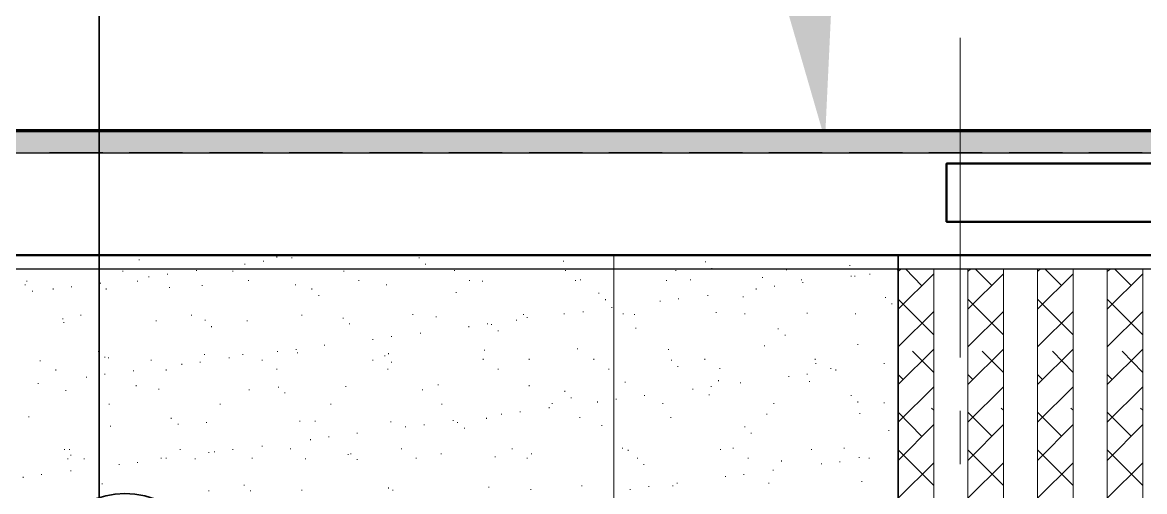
# Model space of a CAD drawing. Header units: inches. Extents: x 5 to 516, y -193 to 129.
# Drawn here: x 72.11 to 77.37, y -81.08 to -78.88 of the extents above; entities that cross this region are included whole.
import ezdxf

# ---------------------------------------------------------------- set-up
doc = ezdxf.new("R2010")
doc.units = ezdxf.units.IN
doc.header["$MEASUREMENT"] = 0
for name, color, linetype in [('Highlight', 210, 'Continuous'), ('PDF4_Geometry', 7, 'Continuous'), ('PDF4_Solid Fills', 7, 'Continuous')]:
    doc.layers.add(name, color=color, linetype=linetype)

msp = doc.modelspace()

# ---------------------------------------------------------------- hatches: boundary and pattern name
at = {"layer": 'PDF4_Solid Fills', "true_color": 0xb3b3b3, "transparency": 33554559}
msp.add_hatch(color=253, dxfattribs=at).paths.add_polyline_path([(33.2754117, -79.489649), (78.6554168, -79.489649), (78.6554168, -79.3863156), (28.0920888, -79.3863156), (28.0920888, -79.489649)])

# ---------------------------------------------------------------- linework, layer by layer
at = {"layer": 'Highlight'}
for p, q in [((23.3387434, -79.4896516), (137.6392915, -79.4896516)), ((23.3387518, -80.0329832), (138.0451299, -80.0329832))]:
    msp.add_line(p, q, dxfattribs=at)
at = {"layer": 'PDF4_Geometry', "lineweight": 35}
for points in [[(72.4687539, -100.0563172), (72.4687539, -77.7463161), (72.5687539, -77.739648), (72.6687539, -77.7196488)], [(72.2354164, -79.4896516), (72.4854165, -79.4896516)], [(72.608755, -79.4896516), (72.858755, -79.4896516)], [(72.9854165, -79.4896516), (73.2354165, -79.4896516)], [(73.358755, -79.4896516), (73.608755, -79.4896516)], [(73.7354166, -79.4896516), (73.9854166, -79.4896516)], [(74.1087551, -79.4896516), (74.3587551, -79.4896516)], [(74.4854166, -79.4896516), (74.7354166, -79.4896516)], [(74.8587551, -79.4896516), (75.1087552, -79.4896516)], [(75.2354167, -79.4896516), (75.4854167, -79.4896516)], [(75.6087552, -79.4896516), (75.8587552, -79.4896516)], [(75.9854167, -79.4896516), (76.2354168, -79.4896516)], [(76.3587553, -79.4896516), (76.6087553, -79.4896516)], [(76.7354168, -79.4896516), (76.9854168, -79.4896516)], [(77.1087553, -79.4896516), (77.3587553, -79.4896516)], [(76.2154243, -98.2829846), (76.2154243, -79.969649)]]:
    msp.add_lwpolyline(points, dxfattribs=at)
at = {"layer": 'PDF4_Geometry', "lineweight": 15}
for points in [[(76.5054227, -80.4496499), (76.5054227, -78.9496498)], [(73.302094, -79.9796487), (73.302094, -79.9763154)], [(74.8820909, -87.9496505), (74.8820909, -79.9696499)], [(72.6554265, -79.9929821), (72.6554265, -79.9896487)], [(73.1520934, -80.0129821), (73.1520934, -80.0096488)], [(73.2387599, -79.9996488), (73.2387599, -79.9963154)], [(73.3720946, -79.9829821), (73.3720946, -79.9796487)], [(73.9687608, -79.9829821), (73.9687608, -79.9796487)], [(73.9987595, -80.0129821), (73.9987595, -80.0096488)], [(74.645427, -79.9996488), (74.645427, -79.9963154)], [(75.3120938, -80.0029821), (75.3120938, -79.9996488)], [(75.3420925, -80.0329821), (75.3420925, -80.0296488)], [(75.9887601, -80.0196488), (75.9887601, -80.0163154)], [(72.5787595, -80.0463154), (72.5787595, -80.0429821)], [(72.7020947, -80.0729821), (72.7020947, -80.0696488)], [(72.7887612, -80.0596488), (72.7887612, -80.0563154)], [(72.9254257, -80.0429821), (72.9254257, -80.0396488)], [(73.0954256, -80.0463154), (73.0954256, -80.0429821)], [(73.6154282, -80.0463154), (73.6154282, -80.0429821)], [(74.1354274, -80.0429821), (74.1354274, -80.0396488)], [(74.6554267, -80.0429821), (74.6554267, -80.0396488)], [(75.1720927, -80.0429821), (75.1720927, -80.0396488)], [(75.5787598, -80.0763154), (75.5787598, -80.0729821)], [(75.6920953, -80.0396488), (75.6920953, -80.0363154)], [(75.9954265, -80.0696488), (75.9954265, -80.0663154)], [(76.0120925, -80.0696488), (76.0120925, -80.0663154)], [(76.082093, -80.0596488), (76.082093, -80.0563154)], [(76.2120946, -80.0396488), (76.2120946, -80.0363154)], [(72.1220945, -80.1096488), (72.1220945, -80.1063154)], [(72.1287609, -80.0929821), (72.1287609, -80.0896488)], [(72.2520926, -80.1296488), (72.2520926, -80.1263154)], [(72.3387591, -80.1196488), (72.3387591, -80.1163154)], [(72.475427, -80.1029821), (72.475427, -80.0996488)], [(72.5020926, -80.1296488), (72.5020926, -80.1263154)], [(72.6487601, -80.0929821), (72.6487601, -80.0896488)], [(72.7987608, -80.1229821), (72.7987608, -80.1196488)], [(72.9520947, -80.1129821), (72.9520947, -80.1096488)], [(73.1687593, -80.0896488), (73.1687593, -80.0863154)], [(73.3887606, -80.1096488), (73.3887606, -80.1063154)], [(73.4654275, -80.1296488), (73.4654275, -80.1263154)], [(73.6854254, -80.0896488), (73.6854254, -80.0863154)], [(73.8154269, -80.1096488), (73.8154269, -80.1063154)], [(74.205428, -80.0896488), (74.205428, -80.0863154)], [(74.2654256, -80.0929821), (74.2654256, -80.0896488)], [(74.7020948, -80.0896488), (74.7020948, -80.0863154)], [(74.7254272, -80.0863154), (74.7254272, -80.0829821)], [(75.1287611, -80.0896488), (75.1287611, -80.0863154)], [(75.2420933, -80.0863154), (75.2420933, -80.0829821)], [(75.548761, -80.1296488), (75.548761, -80.1263154)], [(75.6354276, -80.1163154), (75.6354276, -80.1129821)], [(75.7620925, -80.0863154), (75.7620925, -80.0829821)], [(75.7687589, -80.0996488), (75.7687589, -80.0963154)], [(72.1554265, -80.1396488), (72.1554265, -80.1363154)], [(73.4987595, -80.1596488), (73.4987595, -80.1563154)], [(74.1420938, -80.1463154), (74.1420938, -80.1429821)], [(74.8120937, -80.1496488), (74.8120937, -80.1463154)], [(74.8420925, -80.1796488), (74.8420925, -80.1763154)], [(75.098759, -80.1863154), (75.098759, -80.1829821)], [(75.1854255, -80.1763154), (75.1854255, -80.1729821)], [(75.3220934, -80.1596488), (75.3220934, -80.1563154)], [(75.4887601, -80.1663154), (75.4887601, -80.1629821)], [(76.1554268, -80.1696488), (76.1554268, -80.1663154)], [(74.73876, -80.2363154), (74.73876, -80.2329821)], [(74.8720947, -80.2163154), (74.8720947, -80.2129821)], [(75.3620952, -80.2396488), (75.3620952, -80.2363154)], [(75.7887615, -80.2429821), (75.7887615, -80.2396488)], [(76.1854256, -80.1996488), (76.1854256, -80.1963154)], [(72.2987607, -80.2696488), (72.2987607, -80.2663154)], [(72.302094, -80.2863154), (72.302094, -80.2829821)], [(72.3820941, -80.2529821), (72.3820941, -80.2496488)], [(72.7354267, -80.2796488), (72.7354267, -80.2763154)], [(72.9020934, -80.2529821), (72.9020934, -80.2496488)], [(72.9654275, -80.2763154), (72.9654275, -80.2729821)], [(73.1620929, -80.2796488), (73.1620929, -80.2763154)], [(73.4187593, -80.2529821), (73.4187593, -80.2496488)], [(73.612095, -80.2663154), (73.612095, -80.2629821)], [(73.6420938, -80.2929821), (73.6420938, -80.2896488)], [(73.9387586, -80.2496488), (73.9387586, -80.2463154)], [(74.0487609, -80.2596488), (74.0487609, -80.2563154)], [(74.2887614, -80.2929821), (74.2887614, -80.2896488)], [(74.3087605, -80.2963154), (74.3087605, -80.2929821)], [(74.4254258, -80.2763154), (74.4254258, -80.2729821)], [(74.4587612, -80.2496488), (74.4587612, -80.2463154)], [(74.4754272, -80.2629821), (74.4754272, -80.2596488)], [(74.6487603, -80.2463154), (74.6487603, -80.2429821)], [(74.9254258, -80.2463154), (74.9254258, -80.2429821)], [(74.9787604, -80.2496488), (74.9787604, -80.2463154)], [(75.4954264, -80.2463154), (75.4954264, -80.2429821)], [(76.0154257, -80.2463154), (76.0154257, -80.2429821)], [(72.9954262, -80.3063154), (72.9954262, -80.3029821)], [(73.9754272, -80.3363154), (73.9754272, -80.3329821)], [(74.2020948, -80.3063154), (74.2020948, -80.3029821)], [(74.3387593, -80.3263154), (74.3387593, -80.3229821)], [(74.9854269, -80.3129821), (74.9854269, -80.3096488)], [(75.6520936, -80.3163154), (75.6520936, -80.3129821)], [(75.6854255, -80.3463154), (75.6854255, -80.3429821)], [(73.5254285, -80.3929821), (73.5254285, -80.3896488)], [(73.7520927, -80.3663154), (73.7520927, -80.3629821)], [(73.8387593, -80.3529821), (73.8387593, -80.3496488)], [(75.5887594, -80.3963154), (75.5887594, -80.3929821)], [(76.0254287, -80.3896488), (76.0254287, -80.3863154)], [(72.4654274, -80.4229821), (72.4654274, -80.4196488)], [(72.4954262, -80.4496488), (72.4954262, -80.4463155)], [(72.5120922, -80.4529821), (72.5120922, -80.4496488)], [(72.9620943, -80.4363155), (72.9620943, -80.4329821)], [(73.0787596, -80.4529821), (73.0787596, -80.4496488)], [(73.1420938, -80.4363155), (73.1420938, -80.4329821)], [(73.3054272, -80.4229821), (73.3054272, -80.4196488)], [(73.3920938, -80.4129821), (73.3920938, -80.4096488)], [(73.3987602, -80.4296488), (73.3987602, -80.4263155)], [(73.8087605, -80.4429821), (73.8087605, -80.4396488)], [(73.8254265, -80.4329821), (73.8254265, -80.4296488)], [(74.2754285, -80.4163155), (74.2754285, -80.4129821)], [(74.7120944, -80.4096488), (74.7120944, -80.4063154)], [(75.1387607, -80.4129821), (75.1387607, -80.4096488)], [(72.192095, -80.4663155), (72.192095, -80.4629821)], [(72.7120943, -80.4629821), (72.7120943, -80.4596488)], [(72.8554252, -80.4829821), (72.8554252, -80.4796488)], [(72.9420951, -80.4729821), (72.9420951, -80.4696488)], [(73.2320935, -80.4629821), (73.2320935, -80.4596488)], [(73.302094, -80.5063155), (73.302094, -80.5029821)], [(73.7520927, -80.4629821), (73.7520927, -80.4596488)], [(73.8220933, -80.5063155), (73.8220933, -80.5029821)], [(73.8387593, -80.4729821), (73.8387593, -80.4696488)], [(74.2687587, -80.4596488), (74.2687587, -80.4563155)], [(74.3387593, -80.5063155), (74.3387593, -80.5029821)], [(74.4854268, -80.4596488), (74.4854268, -80.4563155)], [(74.7887614, -80.4596488), (74.7887614, -80.4563155)], [(74.8587619, -80.5063155), (74.8587619, -80.5029821)], [(75.1520935, -80.4629821), (75.1520935, -80.4596488)], [(75.1820923, -80.4929821), (75.1820923, -80.4896488)], [(75.3087606, -80.4596488), (75.3087606, -80.4563155)], [(75.3787612, -80.5029821), (75.3787612, -80.4996488)], [(75.8254266, -80.4596488), (75.8254266, -80.4563155)], [(75.8287598, -80.4796488), (75.8287598, -80.4763155)], [(75.8987604, -80.5029821), (75.8987604, -80.4996488)], [(76.1487604, -80.4796488), (76.1487604, -80.4763155)], [(72.2654254, -80.5096488), (72.2654254, -80.5063155)], [(72.4087597, -80.5429821), (72.4087597, -80.5396488)], [(72.4954262, -80.5296488), (72.4954262, -80.5263155)], [(72.6287609, -80.5129821), (72.6287609, -80.5096488)], [(72.7820948, -80.5096488), (72.7820948, -80.5063155)], [(75.7020949, -80.5396488), (75.7020949, -80.5363155)], [(75.7887615, -80.5296488), (75.7887615, -80.5263155)], [(75.9220928, -80.5096488), (75.9220928, -80.5063155)], [(72.1820921, -80.5729821), (72.1820921, -80.5696488)], [(72.3120935, -80.6063155), (72.3120935, -80.6029821)], [(72.6420937, -80.5829821), (72.6420937, -80.5796488)], [(72.7487594, -80.5996488), (72.7487594, -80.5963155)], [(73.1720925, -80.6029821), (73.1720925, -80.5996488)], [(73.3087604, -80.5896488), (73.3087604, -80.5863155)], [(73.6254278, -80.5863155), (73.6254278, -80.5829821)], [(73.9854268, -80.6029821), (73.9854268, -80.5996488)], [(74.0587605, -80.5796488), (74.0587605, -80.5763155)], [(74.4854268, -80.5829821), (74.4854268, -80.5796488)], [(74.6520935, -80.6096488), (74.6520935, -80.6063155)], [(74.9354255, -80.5663155), (74.9354255, -80.5629821)], [(75.2520928, -80.5996488), (75.2520928, -80.5963155)], [(75.3387594, -80.5863155), (75.3387594, -80.5829821)], [(75.3720948, -80.5596488), (75.3720948, -80.5563155)], [(75.4754273, -80.5696488), (75.4754273, -80.5663155)], [(75.798761, -80.5629821), (75.798761, -80.5596488)], [(73.3387592, -80.6163155), (73.3387592, -80.6129821)], [(74.6820923, -80.6396488), (74.6820923, -80.6363155)], [(74.8054273, -80.6596488), (74.8054273, -80.6563155)], [(74.8920939, -80.6463155), (74.8920939, -80.6429821)], [(75.0254286, -80.6296488), (75.0254286, -80.6263155)], [(75.3287598, -80.6263155), (75.3287598, -80.6229821)], [(75.9954265, -80.6296488), (75.9954265, -80.6263155)], [(76.0254287, -80.6596488), (76.0254287, -80.6563155)], [(76.1487604, -80.6629821), (76.1487604, -80.6596488)], [(72.5154254, -80.6696488), (72.5154254, -80.6663155)], [(73.035428, -80.6696488), (73.035428, -80.6663155)], [(73.5554272, -80.6696488), (73.5554272, -80.6663155)], [(74.0754265, -80.6696488), (74.0754265, -80.6663155)], [(74.3554253, -80.7163155), (74.3554253, -80.7129821)], [(74.4420952, -80.7063155), (74.4420952, -80.7029821)], [(74.5787597, -80.6863155), (74.5787597, -80.6829821)], [(74.5920925, -80.6663155), (74.5920925, -80.6629821)], [(75.1120951, -80.6663155), (75.1120951, -80.6629821)], [(75.598759, -80.7163155), (75.598759, -80.7129821)], [(75.6320943, -80.6663155), (75.6320943, -80.6629821)], [(76.0354283, -80.7129821), (76.0354283, -80.7096488)], [(76.5054227, -80.9496499), (76.5054227, -80.6996499)], [(72.1387605, -80.7296488), (72.1387605, -80.7263155)], [(72.8054272, -80.7363155), (72.8054272, -80.7329821)], [(72.8387592, -80.7629821), (72.8387592, -80.7596488)], [(72.9720939, -80.7563155), (72.9720939, -80.7529821)], [(73.4087598, -80.7496488), (73.4087598, -80.7463155)], [(73.4820935, -80.7496488), (73.4820935, -80.7463155)], [(73.835426, -80.7529821), (73.835426, -80.7496488)], [(73.9920932, -80.7663155), (73.9920932, -80.7629821)], [(74.1287611, -80.7463155), (74.1287611, -80.7429821)], [(74.1487602, -80.7563155), (74.1487602, -80.7529821)], [(74.2854281, -80.7363155), (74.2854281, -80.7329821)], [(74.722094, -80.7329821), (74.722094, -80.7296488)], [(74.8254266, -80.7696488), (74.8254266, -80.7663155)], [(75.1487603, -80.7329821), (75.1487603, -80.7296488)], [(72.5220918, -80.7729821), (72.5220918, -80.7696488)], [(73.678759, -80.8063155), (73.678759, -80.8029821)], [(73.9054266, -80.7763155), (73.9054266, -80.7729821)], [(74.1820922, -80.7829821), (74.1820922, -80.7796488)], [(75.4954264, -80.7763155), (75.4954264, -80.7729821)], [(75.5254286, -80.8063155), (75.5254286, -80.8029821)], [(76.1720928, -80.7929821), (76.1720928, -80.7896488)], [(73.2320935, -80.8663155), (73.2320935, -80.8629822)], [(73.4587611, -80.8363155), (73.4587611, -80.8329822)], [(73.5454277, -80.8229821), (73.5454277, -80.8196488)], [(72.3054271, -80.8829822), (72.3054271, -80.8796488)], [(72.3220931, -80.9263155), (72.3220931, -80.9229822)], [(72.3287595, -80.8829822), (72.3287595, -80.8796488)], [(72.3354259, -80.9096488), (72.3354259, -80.9063155)], [(72.3987601, -80.9263155), (72.3987601, -80.9229822)], [(72.758759, -80.9229822), (72.758759, -80.9196488)], [(72.7820948, -80.9229822), (72.7820948, -80.9196488)], [(72.8487588, -80.8829822), (72.8487588, -80.8796488)], [(72.9187593, -80.9263155), (72.9187593, -80.9229822)], [(72.9820935, -80.8963155), (72.9820935, -80.8929822)], [(73.008759, -80.8929822), (73.008759, -80.8896488)], [(73.0954256, -80.8829822), (73.0954256, -80.8796488)], [(73.1854253, -80.9229822), (73.1854253, -80.9196488)], [(73.3654282, -80.8796488), (73.3654282, -80.8763155)], [(73.4354253, -80.9263155), (73.4354253, -80.9229822)], [(73.6354274, -80.9063155), (73.6354274, -80.9029822)], [(73.6487602, -80.9029822), (73.6487602, -80.8996488)], [(73.8854274, -80.8796488), (73.8854274, -80.8763155)], [(73.955428, -80.9229822), (73.955428, -80.9196488)], [(74.0720933, -80.9029822), (74.0720933, -80.8996488)], [(74.3254265, -80.9163155), (74.3254265, -80.9129822)], [(74.4054266, -80.8796488), (74.4054266, -80.8763155)], [(74.4754272, -80.9229822), (74.4754272, -80.9196488)], [(74.4954264, -80.9029822), (74.4954264, -80.8996488)], [(74.9220927, -80.8763155), (74.9220927, -80.8729822)], [(74.9487616, -80.8863155), (74.9487616, -80.8829822)], [(75.3820943, -80.8829822), (75.3820943, -80.8796488)], [(75.4420953, -80.8763155), (75.4420953, -80.8729822)], [(75.5120924, -80.9229822), (75.5120924, -80.9196488)], [(75.8087606, -80.8829822), (75.8087606, -80.8796488)], [(75.9620945, -80.8763155), (75.9620945, -80.8729822)], [(76.032095, -80.9196488), (76.032095, -80.9163155)], [(76.0787598, -80.9229822), (76.0787598, -80.9196488)], [(72.5620935, -80.9529822), (72.5620935, -80.9496488)], [(72.6487601, -80.9429822), (72.6487601, -80.9396488)], [(73.678759, -80.9296488), (73.678759, -80.9263155)], [(75.022092, -80.9529822), (75.022092, -80.9496488)], [(75.6287612, -80.9796488), (75.6287612, -80.9763155)], [(75.6687595, -80.9363155), (75.6687595, -80.9329822)], [(75.8554254, -80.9496488), (75.8554254, -80.9463155)], [(75.9420953, -80.9396488), (75.9420953, -80.9363155)], [(72.1120949, -81.0129822), (72.1120949, -81.0096488)], [(72.1987614, -80.9996488), (72.1987614, -80.9963156)], [(72.3354259, -80.9829822), (72.3354259, -80.9796488)], [(75.4054267, -81.0096488), (75.4054267, -81.0063156)], [(75.4920933, -80.9996488), (75.4920933, -80.9963156)], [(72.4820934, -81.0429822), (72.4820934, -81.0396488)], [(72.9820935, -81.0763154), (72.9820935, -81.0729822)], [(73.1487601, -81.0496488), (73.1487601, -81.0463155)], [(73.1787589, -81.0763154), (73.1787589, -81.0729822)], [(73.4187593, -81.0729822), (73.4187593, -81.0696488)], [(73.8254265, -81.0629821), (73.8254265, -81.0596488)], [(73.8454256, -81.0729822), (73.8454256, -81.0696488)], [(74.2954277, -81.0596488), (74.2954277, -81.0563156)], [(74.4920932, -81.0696488), (74.4920932, -81.0663156)], [(74.7320936, -81.0529821), (74.7320936, -81.0496488)], [(74.9587612, -81.0696488), (74.9587612, -81.0663156)], [(75.0454278, -81.0563156), (75.0454278, -81.0529821)], [(75.1587599, -81.0529821), (75.1587599, -81.0496488)], [(75.1787591, -81.0396488), (75.1787591, -81.0363155)], [(75.608762, -81.0396488), (75.608762, -81.0363155)], [(76.0454279, -81.0329822), (76.0454279, -81.0296488)]]:
    msp.add_lwpolyline(points, dxfattribs=at)
at = {"layer": 'PDF4_Geometry', "lineweight": 70}
msp.add_lwpolyline([(134.6320923, -79.969649), (134.6320923, -79.3863156), (26.9620804, -79.3863156)], dxfattribs=at)
at = {"layer": 'PDF4_Geometry', "lineweight": 50}
msp.add_lwpolyline([(78.4420887, -79.5396495), (78.4420887, -79.8129829), (76.4420886, -79.8129829), (76.4420886, -79.5396495)], close=True, dxfattribs=at)
msp.add_lwpolyline([(134.6320923, -79.969649), (26.9620804, -79.969649)], dxfattribs=at)
at = {"layer": 'PDF4_Geometry', "color": 8, "lineweight": 15, "true_color": 0x808080}
for points in [[(76.2154243, -80.046316), (76.2287577, -80.0329826)], [(76.2154243, -80.2229822), (76.382091, -80.0563156)], [(76.3254233, -80.1129833), (76.2487566, -80.0329833)], [(76.5420845, -80.046316), (76.5554179, -80.0329826)], [(76.5420845, -80.2229822), (76.7087512, -80.0563156)], [(76.65542, -80.1129833), (76.57542, -80.0329833)], [(76.8687515, -80.046316), (76.8820848, -80.0329826)], [(76.8687515, -80.2229822), (77.0354182, -80.0563156)], [(76.982087, -80.1129833), (76.902087, -80.0329833)], [(77.1954185, -80.046316), (77.2120851, -80.0329826)], [(77.1954185, -80.2229822), (77.3620851, -80.0563156)], [(77.308754, -80.1129833), (77.228754, -80.0329833)], [(76.382091, -80.3429841), (76.2154243, -80.1763175)], [(76.7087512, -80.3429841), (76.5420845, -80.1763175)], [(77.0354182, -80.3429841), (76.8687515, -80.1763175)], [(77.3620851, -80.3429841), (77.1954185, -80.1763175)], [(76.2154243, -80.3996519), (76.382091, -80.2329852)], [(76.5420845, -80.3996519), (76.7087512, -80.2329852)], [(76.8687515, -80.3996519), (77.0354182, -80.2329852)], [(77.1954185, -80.3996519), (77.3620851, -80.2329852)], [(76.2154243, -80.5763148), (76.382091, -80.4096481)], [(76.382091, -80.5196504), (76.282091, -80.4196504)], [(76.5420845, -80.5763148), (76.7087512, -80.4096481)], [(76.7087512, -80.5196504), (76.6087512, -80.4196504)], [(76.8687515, -80.5763148), (77.0354182, -80.4096481)], [(77.0354182, -80.5196504), (76.9387515, -80.4196504)], [(77.1954185, -80.5763148), (77.3620851, -80.4096481)], [(77.3620851, -80.5196504), (77.2654185, -80.4196504)], [(76.2387533, -80.5529824), (76.21542, -80.5296491)], [(76.5654203, -80.5529824), (76.542087, -80.5296491)], [(76.8920873, -80.5529824), (76.8687539, -80.5296491)], [(77.2187542, -80.5529824), (77.1954209, -80.5296491)], [(76.2154243, -80.7529844), (76.382091, -80.5863178)], [(76.5420845, -80.7529844), (76.7087512, -80.5863178)], [(76.8687515, -80.7529844), (77.0354182, -80.5863178)], [(77.1954185, -80.7529844), (77.3620851, -80.5863178)], [(76.3254233, -80.8196484), (76.2154233, -80.7063151)], [(76.382091, -80.6963167), (76.372091, -80.6863167)], [(76.65542, -80.8196484), (76.5420867, -80.7063151)], [(76.7087512, -80.6963167), (76.6987512, -80.6863167)], [(76.982087, -80.8196484), (76.8687537, -80.7063151)], [(77.0354182, -80.6963167), (77.0254182, -80.6863167)], [(77.308754, -80.8196484), (77.1954206, -80.7063151)], [(77.3620851, -80.6963167), (77.3520851, -80.6863167)], [(76.2154243, -80.9329839), (76.382091, -80.7629839)], [(76.5420845, -80.9329839), (76.7087512, -80.7629839)], [(76.8687515, -80.9329839), (77.0354182, -80.7629839)], [(77.1954185, -80.9329839), (77.3620851, -80.7629839)], [(76.382091, -81.0496492), (76.2154243, -80.8829826)], [(76.7087512, -81.0496492), (76.5420845, -80.8829826)], [(77.0354182, -81.0496492), (76.8687515, -80.8829826)], [(77.3620851, -81.0496492), (77.1954185, -80.8829826)], [(76.2154243, -81.1096502), (76.382091, -80.9429835)], [(76.5420845, -81.1096502), (76.7087512, -80.9429835)], [(76.8687515, -81.1096502), (77.0354182, -80.9429835)], [(77.1954185, -81.1096502), (77.3620851, -80.9429835)]]:
    msp.add_lwpolyline(points, dxfattribs=at)
at = {"layer": 'PDF4_Geometry', "lineweight": 15}
for points in [[(76.382091, -97.7829846), (76.382091, -80.0329832), (76.2154243, -80.0329832), (76.2154243, -97.7829846)], [(76.7087512, -97.7829846), (76.7087512, -80.0329832), (76.5420845, -80.0329832), (76.5420845, -97.7829846)], [(77.0354182, -97.7829846), (77.0354182, -80.0329832), (76.8687515, -80.0329832), (76.8687515, -97.7829846)], [(77.3620851, -97.7829846), (77.3620851, -80.0329832), (77.1954185, -80.0329832), (77.1954185, -97.7829846)], [(74.9920932, -80.9196488), (74.9920932, -80.9229822)]]:
    msp.add_lwpolyline(points, close=True, dxfattribs=at)
at = {"layer": 'PDF4_Geometry', "lineweight": 35}
msp.add_open_spline([(71.7554207, -82.1796512), (71.8619207, -81.8201512), (72.2060318, -80.9230954), (72.7320875, -81.1129845)], degree=3, dxfattribs=at)
at = {"layer": 'PDF4_Solid Fills', "lineweight": 15, "transparency": 33554559}
msp.add_solid([(75.6954183, -78.8196482), (75.872085, -79.4296483), (75.902085, -78.7963149)], dxfattribs=at)

doc.saveas('drawing.dxf')
